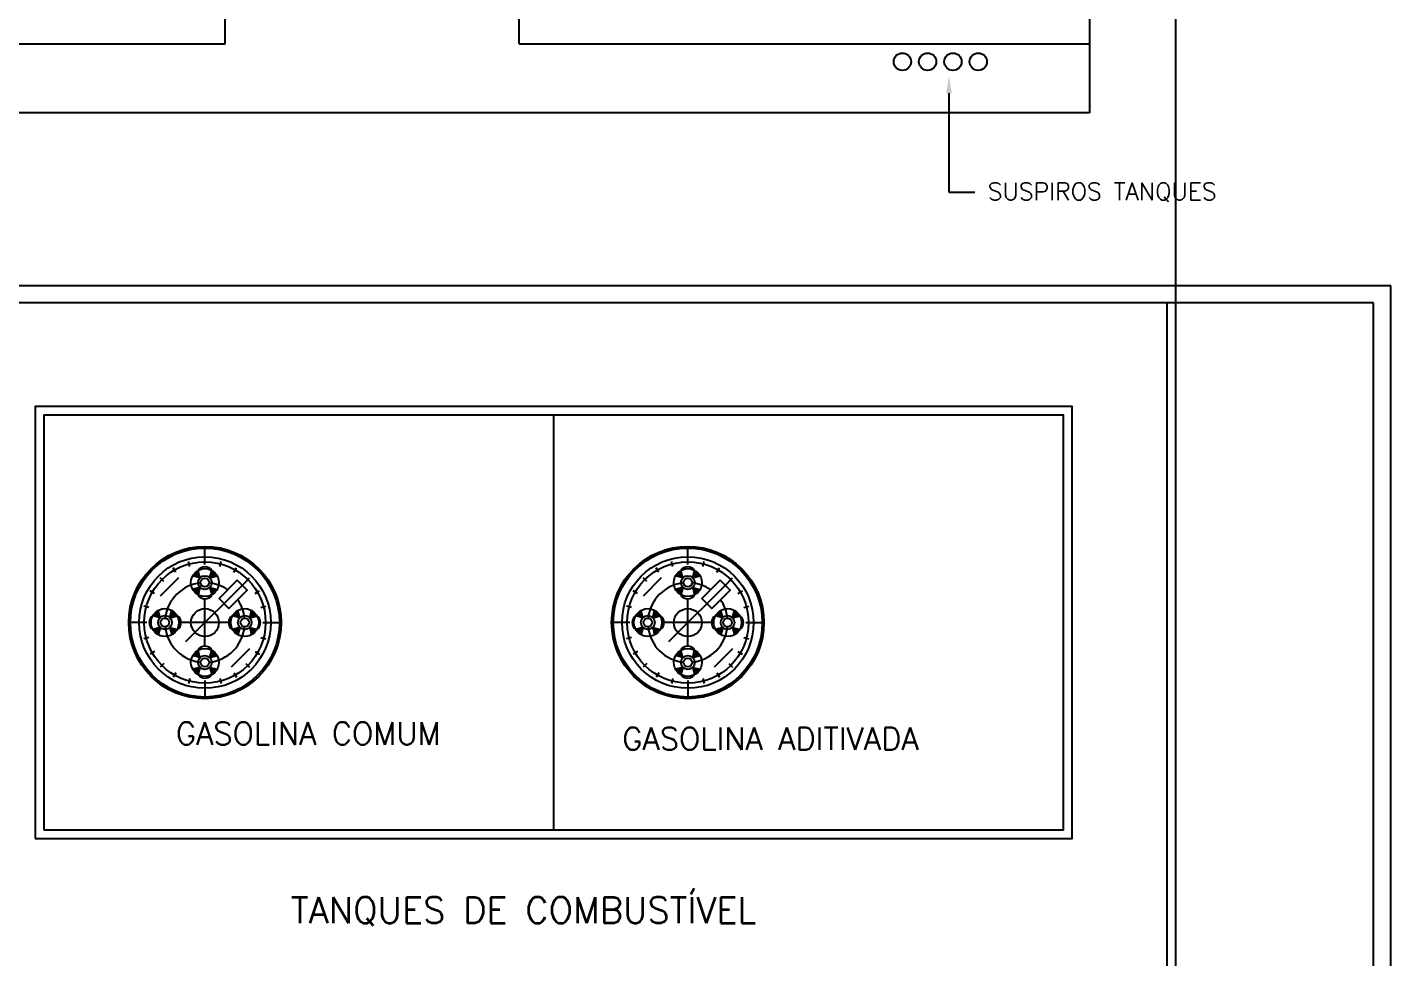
# Model space of a CAD drawing. Header units: millimetres. Extents: x 1111 to 1959, y -391 to -319.
# Drawn here: x 1556.54 to 1567.19, y -383.31 to -376.04 of the extents above; entities that cross this region are included whole.
import ezdxf
from ezdxf import colors
from ezdxf.entities.mleader import LeaderData, LeaderLine
from ezdxf.math import Vec2, Vec3

# ---------------------------------------------------------------- set-up
doc = ezdxf.new("R2010")
doc.units = ezdxf.units.MM
for name, color, linetype in [('08', 8, 'Continuous'), ('AF', 5, 'Continuous'), ('CONEXAO_ESGOTO', 6, 'Continuous')]:
    doc.layers.add(name, color=color, linetype=linetype)
doc.styles.add('ROMANS', font='romans')
doc.styles.add('Romans_Anot', font='romans.shx')

msp = doc.modelspace()

# ---------------------------------------------------------------- linework, layer by layer
at = {"layer": '08'}
for p, q in [((1565.516, -378.196), (1565.516, -351.938)), ((1564.841, -366.586), (1564.841, -376.171)), ((1558.091, -376.171), (1558.091, -375.833)), ((1560.386, -376.171), (1560.386, -375.833)), ((1554.986, -376.171), (1558.091, -376.171)), ((1560.386, -376.171), (1564.841, -376.171)), ((1565.448, -378.196), (1551.754, -378.196)), ((1565.448, -387.646), (1565.448, -378.196)), ((1565.516, -387.713), (1565.516, -378.196)), ((1560.656, -379.073), (1560.656, -382.313)), ((1557.932, -380.239), (1557.932, -380.111)), ((1557.932, -380.239), (1557.932, -380.199)), ((1561.704, -380.239), (1561.704, -380.111)), ((1561.704, -380.239), (1561.704, -380.199)), ((1557.705, -380.3), (1557.685, -380.265)), ((1557.814, -380.255), (1557.804, -380.216)), ((1557.893, -380.343), (1557.878, -380.286)), ((1557.97, -380.343), (1557.985, -380.286)), ((1558.049, -380.255), (1558.059, -380.216)), ((1558.158, -380.3), (1558.179, -380.265)), ((1561.477, -380.3), (1561.456, -380.265)), ((1561.586, -380.255), (1561.576, -380.216)), ((1561.665, -380.343), (1561.65, -380.286)), ((1561.742, -380.343), (1561.757, -380.286)), ((1561.821, -380.255), (1561.831, -380.216)), ((1561.93, -380.3), (1561.951, -380.265)), ((1557.611, -380.372), (1557.582, -380.344)), ((1557.725, -380.344), (1557.582, -380.487)), ((1557.783, -380.842), (1558.267, -380.358)), ((1557.893, -380.343), (1557.836, -380.328)), ((1557.893, -380.419), (1557.836, -380.435)), ((1557.893, -380.419), (1557.878, -380.477)), ((1557.97, -380.343), (1558.027, -380.328)), ((1557.97, -380.419), (1558.027, -380.435)), ((1557.97, -380.419), (1557.985, -380.477)), ((1558.252, -380.372), (1558.281, -380.344)), ((1561.383, -380.372), (1561.354, -380.344)), ((1561.497, -380.344), (1561.354, -380.487)), ((1561.555, -380.842), (1562.039, -380.358)), ((1561.665, -380.343), (1561.608, -380.328)), ((1561.665, -380.419), (1561.608, -380.435)), ((1561.665, -380.419), (1561.65, -380.477)), ((1561.742, -380.343), (1561.799, -380.328)), ((1561.742, -380.419), (1561.799, -380.435)), ((1561.742, -380.419), (1561.757, -380.477)), ((1562.024, -380.372), (1562.053, -380.344)), ((1557.539, -380.466), (1557.504, -380.446)), ((1557.932, -380.878), (1557.932, -380.508)), ((1558.324, -380.466), (1558.359, -380.446)), ((1561.311, -380.466), (1561.276, -380.446)), ((1561.704, -380.878), (1561.704, -380.508)), ((1562.096, -380.466), (1562.131, -380.446)), ((1557.493, -380.576), (1557.454, -380.565)), ((1557.582, -380.655), (1557.524, -380.64)), ((1557.582, -380.655), (1557.566, -380.598)), ((1557.658, -380.655), (1557.673, -380.598)), ((1557.658, -380.655), (1557.715, -380.64)), ((1558.205, -380.655), (1558.148, -380.64)), ((1558.205, -380.655), (1558.19, -380.598)), ((1558.282, -380.655), (1558.297, -380.598)), ((1558.282, -380.655), (1558.339, -380.64)), ((1558.37, -380.576), (1558.409, -380.565)), ((1561.265, -380.576), (1561.226, -380.565)), ((1561.354, -380.655), (1561.296, -380.64)), ((1561.354, -380.655), (1561.338, -380.598)), ((1561.43, -380.655), (1561.445, -380.598)), ((1561.43, -380.655), (1561.487, -380.64)), ((1561.977, -380.655), (1561.92, -380.64)), ((1561.977, -380.655), (1561.962, -380.598)), ((1562.054, -380.655), (1562.069, -380.598)), ((1562.054, -380.655), (1562.111, -380.64)), ((1562.142, -380.576), (1562.181, -380.565)), ((1557.478, -380.693), (1557.35, -380.693)), ((1557.478, -380.693), (1557.437, -380.693)), ((1557.582, -380.731), (1557.524, -380.747)), ((1557.582, -380.731), (1557.566, -380.788)), ((1557.658, -380.731), (1557.715, -380.747)), ((1557.658, -380.731), (1557.673, -380.788)), ((1558.117, -380.693), (1557.746, -380.693)), ((1558.205, -380.731), (1558.148, -380.747)), ((1558.205, -380.731), (1558.19, -380.788)), ((1558.282, -380.731), (1558.339, -380.747)), ((1558.282, -380.731), (1558.297, -380.788)), ((1558.385, -380.693), (1558.426, -380.693)), ((1558.385, -380.693), (1558.513, -380.693)), ((1561.25, -380.693), (1561.122, -380.693)), ((1561.25, -380.693), (1561.209, -380.693)), ((1561.354, -380.731), (1561.296, -380.747)), ((1561.354, -380.731), (1561.338, -380.788)), ((1561.43, -380.731), (1561.487, -380.747)), ((1561.43, -380.731), (1561.445, -380.788)), ((1561.889, -380.693), (1561.518, -380.693)), ((1561.977, -380.731), (1561.92, -380.747)), ((1561.977, -380.731), (1561.962, -380.788)), ((1562.054, -380.731), (1562.111, -380.747)), ((1562.054, -380.731), (1562.069, -380.788)), ((1562.157, -380.693), (1562.198, -380.693)), ((1562.157, -380.693), (1562.285, -380.693)), ((1557.493, -380.81), (1557.454, -380.821)), ((1558.37, -380.81), (1558.409, -380.821)), ((1561.265, -380.81), (1561.226, -380.821)), ((1562.142, -380.81), (1562.181, -380.821)), ((1557.539, -380.92), (1557.504, -380.94)), ((1557.893, -380.967), (1557.836, -380.951)), ((1557.893, -380.967), (1557.878, -380.91)), ((1557.97, -380.967), (1557.985, -380.91)), ((1557.97, -380.967), (1558.027, -380.951)), ((1558.281, -380.899), (1558.138, -381.042)), ((1558.324, -380.92), (1558.359, -380.94)), ((1561.311, -380.92), (1561.276, -380.94)), ((1561.665, -380.967), (1561.608, -380.951)), ((1561.665, -380.967), (1561.65, -380.91)), ((1561.742, -380.967), (1561.757, -380.91)), ((1561.742, -380.967), (1561.799, -380.951)), ((1562.053, -380.899), (1561.91, -381.042)), ((1562.096, -380.92), (1562.131, -380.94)), ((1557.611, -381.014), (1557.582, -381.042)), ((1557.893, -381.043), (1557.836, -381.058)), ((1557.893, -381.043), (1557.878, -381.1)), ((1557.97, -381.043), (1558.027, -381.058)), ((1557.97, -381.043), (1557.985, -381.1)), ((1558.252, -381.014), (1558.281, -381.042)), ((1561.383, -381.014), (1561.354, -381.042)), ((1561.665, -381.043), (1561.608, -381.058)), ((1561.665, -381.043), (1561.65, -381.1)), ((1561.742, -381.043), (1561.799, -381.058)), ((1561.742, -381.043), (1561.757, -381.1)), ((1562.024, -381.014), (1562.053, -381.042)), ((1557.705, -381.086), (1557.685, -381.121)), ((1557.814, -381.131), (1557.804, -381.17)), ((1557.932, -381.147), (1557.932, -381.187)), ((1557.932, -381.147), (1557.932, -381.275)), ((1558.049, -381.131), (1558.059, -381.17)), ((1558.158, -381.086), (1558.179, -381.121)), ((1561.477, -381.086), (1561.456, -381.121)), ((1561.586, -381.131), (1561.576, -381.17)), ((1561.704, -381.147), (1561.704, -381.187)), ((1561.704, -381.147), (1561.704, -381.275)), ((1561.821, -381.131), (1561.831, -381.17)), ((1561.93, -381.086), (1561.951, -381.121))]:
    msp.add_line(p, q, dxfattribs=at)
at = {"layer": '08', "ltscale": 0.7}
for p, q in [((1564.841, -376.171), (1564.841, -376.711)), ((1564.841, -376.711), (1554.446, -376.711))]:
    msp.add_line(p, q, dxfattribs=at)
at = {"layer": '08'}
for points in [[(1556.606, -382.381), (1564.706, -382.381), (1564.706, -379.006), (1556.606, -379.006)], [(1556.673, -382.313), (1564.638, -382.313), (1564.638, -379.073), (1556.673, -379.073)], [(1558.185, -380.363), (1558.042, -380.506), (1558.119, -380.582), (1558.262, -380.439)], [(1561.957, -380.363), (1561.814, -380.506), (1561.891, -380.582), (1562.034, -380.439)]]:
    msp.add_lwpolyline(points, close=True, dxfattribs=at)
for centre, radius in [((1563.38, -376.311), 0.0675), ((1563.577, -376.311), 0.0675), ((1563.775, -376.311), 0.0675), ((1563.973, -376.311), 0.0675), ((1557.932, -380.693), 0.595), ((1561.704, -380.693), 0.595), ((1557.932, -380.693), 0.582), ((1557.932, -380.693), 0.514), ((1561.704, -380.693), 0.582), ((1561.704, -380.693), 0.514), ((1557.932, -380.693), 0.474), ((1557.932, -380.381), 0.109), ((1561.704, -380.693), 0.474), ((1561.704, -380.381), 0.109), ((1557.932, -380.381), 0.054), ((1557.932, -380.381), 0.0338), ((1561.704, -380.381), 0.054), ((1561.704, -380.381), 0.0338), ((1557.62, -380.693), 0.109), ((1557.62, -380.693), 0.054), ((1557.932, -380.693), 0.109), ((1558.243, -380.693), 0.109), ((1558.243, -380.693), 0.054), ((1561.392, -380.693), 0.109), ((1561.392, -380.693), 0.054), ((1561.704, -380.693), 0.109), ((1562.015, -380.693), 0.109), ((1562.015, -380.693), 0.054), ((1557.62, -380.693), 0.0338), ((1558.243, -380.693), 0.0338), ((1561.392, -380.693), 0.0338), ((1562.015, -380.693), 0.0338), ((1557.932, -381.005), 0.109), ((1557.932, -381.005), 0.054), ((1561.704, -381.005), 0.109), ((1561.704, -381.005), 0.054), ((1557.932, -381.005), 0.0338), ((1561.704, -381.005), 0.0338)]:
    msp.add_circle(centre, radius, dxfattribs=at)
for centre, radius, start, end in [((1557.932, -380.324), 0.0658, 35.6231, 144.3769), ((1561.704, -380.324), 0.0658, 35.6231, 144.3769), ((1557.932, -380.693), 0.312, 96.2039, 173.7961), ((1557.932, -380.693), 0.312, 54.9716, 83.7961), ((1561.704, -380.693), 0.312, 96.2039, 173.7961), ((1561.704, -380.693), 0.312, 54.9716, 83.7961), ((1557.932, -380.442), 0.0658, 215.6231, 324.3769), ((1557.932, -380.693), 0.312, 6.2039, 35.0284), ((1561.704, -380.442), 0.0658, 215.6231, 324.3769), ((1561.704, -380.693), 0.312, 6.2039, 35.0284), ((1557.563, -380.693), 0.0658, 125.6231, 234.3769), ((1557.68, -380.693), 0.0658, 305.6231, 54.3769), ((1558.183, -380.693), 0.0658, 125.6231, 234.3769), ((1558.3, -380.693), 0.0658, 305.6231, 54.3769), ((1561.335, -380.693), 0.0658, 125.6231, 234.3769), ((1561.452, -380.693), 0.0658, 305.6231, 54.3769), ((1561.955, -380.693), 0.0658, 125.6231, 234.3769), ((1562.072, -380.693), 0.0658, 305.6231, 54.3769), ((1557.932, -380.693), 0.312, 186.2039, 263.7961), ((1557.932, -380.693), 0.312, 276.2039, 353.7961), ((1561.704, -380.693), 0.312, 186.2039, 263.7961), ((1561.704, -380.693), 0.312, 276.2039, 353.7961), ((1557.932, -380.944), 0.0658, 35.6231, 144.3769), ((1561.704, -380.944), 0.0658, 35.6231, 144.3769), ((1557.932, -381.062), 0.0658, 215.6231, 324.3769), ((1561.704, -381.062), 0.0658, 215.6231, 324.3769)]:
    msp.add_arc(centre, radius, start, end, dxfattribs=at)
for points in [[(1557.836, -380.328), (1557.878, -380.286), (1557.893, -380.343), (1557.878, -380.286)], [(1557.836, -380.328), (1557.854, -380.304), (1557.857, -380.307), (1557.854, -380.304)], [(1557.844, -380.315), (1557.836, -380.328), (1557.845, -380.316), (1557.836, -380.328)], [(1557.844, -380.315), (1557.845, -380.316), (1557.854, -380.304), (1557.845, -380.316)], [(1557.854, -380.304), (1557.857, -380.307), (1557.878, -380.286), (1557.857, -380.307)], [(1557.866, -380.294), (1557.866, -380.295), (1557.854, -380.304), (1557.866, -380.295)], [(1557.866, -380.294), (1557.878, -380.286), (1557.866, -380.295), (1557.878, -380.286)], [(1557.985, -380.286), (1558.027, -380.328), (1557.97, -380.343), (1558.027, -380.328)], [(1557.985, -380.286), (1558.009, -380.304), (1558.006, -380.307), (1558.009, -380.304)], [(1557.998, -380.294), (1557.985, -380.286), (1557.997, -380.295), (1557.985, -380.286)], [(1557.998, -380.294), (1557.997, -380.295), (1558.009, -380.304), (1557.997, -380.295)], [(1558.009, -380.304), (1558.006, -380.307), (1558.027, -380.328), (1558.006, -380.307)], [(1558.019, -380.315), (1558.018, -380.316), (1558.009, -380.304), (1558.018, -380.316)], [(1558.019, -380.315), (1558.027, -380.328), (1558.018, -380.316), (1558.027, -380.328)], [(1561.608, -380.328), (1561.65, -380.286), (1561.665, -380.343), (1561.65, -380.286)], [(1561.608, -380.328), (1561.626, -380.304), (1561.629, -380.307), (1561.626, -380.304)], [(1561.616, -380.315), (1561.608, -380.328), (1561.617, -380.316), (1561.608, -380.328)], [(1561.616, -380.315), (1561.617, -380.316), (1561.626, -380.304), (1561.617, -380.316)], [(1561.626, -380.304), (1561.629, -380.307), (1561.65, -380.286), (1561.629, -380.307)], [(1561.638, -380.294), (1561.638, -380.295), (1561.626, -380.304), (1561.638, -380.295)], [(1561.638, -380.294), (1561.65, -380.286), (1561.638, -380.295), (1561.65, -380.286)], [(1561.757, -380.286), (1561.799, -380.328), (1561.742, -380.343), (1561.799, -380.328)], [(1561.757, -380.286), (1561.781, -380.304), (1561.778, -380.307), (1561.781, -380.304)], [(1561.769, -380.294), (1561.757, -380.286), (1561.769, -380.295), (1561.757, -380.286)], [(1561.769, -380.294), (1561.769, -380.295), (1561.781, -380.304), (1561.769, -380.295)], [(1561.781, -380.304), (1561.778, -380.307), (1561.799, -380.328), (1561.778, -380.307)], [(1561.791, -380.315), (1561.79, -380.316), (1561.781, -380.304), (1561.79, -380.316)], [(1561.791, -380.315), (1561.799, -380.328), (1561.79, -380.316), (1561.799, -380.328)], [(1557.878, -380.477), (1557.836, -380.435), (1557.893, -380.419), (1557.836, -380.435)], [(1558.027, -380.435), (1557.985, -380.477), (1557.97, -380.419), (1557.985, -380.477)], [(1561.65, -380.477), (1561.608, -380.435), (1561.665, -380.419), (1561.608, -380.435)], [(1561.799, -380.435), (1561.757, -380.477), (1561.742, -380.419), (1561.757, -380.477)], [(1557.854, -380.458), (1557.857, -380.456), (1557.836, -380.435), (1557.857, -380.456)], [(1557.844, -380.447), (1557.836, -380.435), (1557.845, -380.446), (1557.836, -380.435)], [(1557.844, -380.447), (1557.845, -380.446), (1557.854, -380.458), (1557.845, -380.446)], [(1557.878, -380.477), (1557.854, -380.458), (1557.857, -380.456), (1557.854, -380.458)], [(1557.866, -380.468), (1557.866, -380.467), (1557.854, -380.458), (1557.866, -380.467)], [(1557.866, -380.468), (1557.878, -380.477), (1557.866, -380.467), (1557.878, -380.477)], [(1558.009, -380.458), (1558.006, -380.456), (1557.985, -380.477), (1558.006, -380.456)], [(1557.998, -380.468), (1557.985, -380.477), (1557.997, -380.467), (1557.985, -380.477)], [(1557.998, -380.468), (1557.997, -380.467), (1558.009, -380.458), (1557.997, -380.467)], [(1558.027, -380.435), (1558.009, -380.458), (1558.006, -380.456), (1558.009, -380.458)], [(1558.019, -380.447), (1558.018, -380.446), (1558.009, -380.458), (1558.018, -380.446)], [(1558.019, -380.447), (1558.027, -380.435), (1558.018, -380.446), (1558.027, -380.435)], [(1561.626, -380.458), (1561.629, -380.456), (1561.608, -380.435), (1561.629, -380.456)], [(1561.616, -380.447), (1561.608, -380.435), (1561.617, -380.446), (1561.608, -380.435)], [(1561.616, -380.447), (1561.617, -380.446), (1561.626, -380.458), (1561.617, -380.446)], [(1561.65, -380.477), (1561.626, -380.458), (1561.629, -380.456), (1561.626, -380.458)], [(1561.638, -380.468), (1561.638, -380.467), (1561.626, -380.458), (1561.638, -380.467)], [(1561.638, -380.468), (1561.65, -380.477), (1561.638, -380.467), (1561.65, -380.477)], [(1561.781, -380.458), (1561.778, -380.456), (1561.757, -380.477), (1561.778, -380.456)], [(1561.769, -380.468), (1561.757, -380.477), (1561.769, -380.467), (1561.757, -380.477)], [(1561.769, -380.468), (1561.769, -380.467), (1561.781, -380.458), (1561.769, -380.467)], [(1561.799, -380.435), (1561.781, -380.458), (1561.778, -380.456), (1561.781, -380.458)], [(1561.791, -380.447), (1561.79, -380.446), (1561.781, -380.458), (1561.79, -380.446)], [(1561.791, -380.447), (1561.799, -380.435), (1561.79, -380.446), (1561.799, -380.435)], [(1557.524, -380.64), (1557.566, -380.598), (1557.582, -380.655), (1557.566, -380.598)], [(1557.524, -380.64), (1557.542, -380.616), (1557.545, -380.619), (1557.542, -380.616)], [(1557.533, -380.627), (1557.524, -380.64), (1557.534, -380.628), (1557.524, -380.64)], [(1557.533, -380.627), (1557.534, -380.628), (1557.542, -380.616), (1557.534, -380.628)], [(1557.542, -380.616), (1557.545, -380.619), (1557.566, -380.598), (1557.545, -380.619)], [(1557.554, -380.606), (1557.555, -380.607), (1557.542, -380.616), (1557.555, -380.607)], [(1557.554, -380.606), (1557.566, -380.598), (1557.555, -380.607), (1557.566, -380.598)], [(1557.673, -380.598), (1557.715, -380.64), (1557.658, -380.655), (1557.715, -380.64)], [(1557.673, -380.598), (1557.697, -380.616), (1557.694, -380.619), (1557.697, -380.616)], [(1557.686, -380.606), (1557.673, -380.598), (1557.685, -380.607), (1557.673, -380.598)], [(1557.686, -380.606), (1557.685, -380.607), (1557.697, -380.616), (1557.685, -380.607)], [(1557.697, -380.616), (1557.694, -380.619), (1557.715, -380.64), (1557.694, -380.619)], [(1557.707, -380.627), (1557.706, -380.628), (1557.697, -380.616), (1557.706, -380.628)], [(1557.707, -380.627), (1557.715, -380.64), (1557.706, -380.628), (1557.715, -380.64)], [(1558.148, -380.64), (1558.19, -380.598), (1558.205, -380.655), (1558.19, -380.598)], [(1558.148, -380.64), (1558.166, -380.616), (1558.169, -380.619), (1558.166, -380.616)], [(1558.156, -380.627), (1558.148, -380.64), (1558.157, -380.628), (1558.148, -380.64)], [(1558.156, -380.627), (1558.157, -380.628), (1558.166, -380.616), (1558.157, -380.628)], [(1558.166, -380.616), (1558.169, -380.619), (1558.19, -380.598), (1558.169, -380.619)], [(1558.177, -380.606), (1558.178, -380.607), (1558.166, -380.616), (1558.178, -380.607)], [(1558.177, -380.606), (1558.19, -380.598), (1558.178, -380.607), (1558.19, -380.598)], [(1558.297, -380.598), (1558.339, -380.64), (1558.282, -380.655), (1558.339, -380.64)], [(1558.297, -380.598), (1558.321, -380.616), (1558.318, -380.619), (1558.321, -380.616)], [(1558.309, -380.606), (1558.297, -380.598), (1558.309, -380.607), (1558.297, -380.598)], [(1558.309, -380.606), (1558.309, -380.607), (1558.321, -380.616), (1558.309, -380.607)], [(1558.321, -380.616), (1558.318, -380.619), (1558.339, -380.64), (1558.318, -380.619)], [(1558.331, -380.627), (1558.33, -380.628), (1558.321, -380.616), (1558.33, -380.628)], [(1558.331, -380.627), (1558.339, -380.64), (1558.33, -380.628), (1558.339, -380.64)], [(1561.296, -380.64), (1561.338, -380.598), (1561.354, -380.655), (1561.338, -380.598)], [(1561.296, -380.64), (1561.314, -380.616), (1561.317, -380.619), (1561.314, -380.616)], [(1561.304, -380.627), (1561.296, -380.64), (1561.305, -380.628), (1561.296, -380.64)], [(1561.304, -380.627), (1561.305, -380.628), (1561.314, -380.616), (1561.305, -380.628)], [(1561.314, -380.616), (1561.317, -380.619), (1561.338, -380.598), (1561.317, -380.619)], [(1561.326, -380.606), (1561.326, -380.607), (1561.314, -380.616), (1561.326, -380.607)], [(1561.326, -380.606), (1561.338, -380.598), (1561.326, -380.607), (1561.338, -380.598)], [(1561.445, -380.598), (1561.487, -380.64), (1561.43, -380.655), (1561.487, -380.64)], [(1561.445, -380.598), (1561.469, -380.616), (1561.466, -380.619), (1561.469, -380.616)], [(1561.458, -380.606), (1561.445, -380.598), (1561.457, -380.607), (1561.445, -380.598)], [(1561.458, -380.606), (1561.457, -380.607), (1561.469, -380.616), (1561.457, -380.607)], [(1561.469, -380.616), (1561.466, -380.619), (1561.487, -380.64), (1561.466, -380.619)], [(1561.479, -380.627), (1561.478, -380.628), (1561.469, -380.616), (1561.478, -380.628)], [(1561.479, -380.627), (1561.487, -380.64), (1561.478, -380.628), (1561.487, -380.64)], [(1561.92, -380.64), (1561.962, -380.598), (1561.977, -380.655), (1561.962, -380.598)], [(1561.92, -380.64), (1561.938, -380.616), (1561.941, -380.619), (1561.938, -380.616)], [(1561.928, -380.627), (1561.92, -380.64), (1561.929, -380.628), (1561.92, -380.64)], [(1561.928, -380.627), (1561.929, -380.628), (1561.938, -380.616), (1561.929, -380.628)], [(1561.938, -380.616), (1561.941, -380.619), (1561.962, -380.598), (1561.941, -380.619)], [(1561.949, -380.606), (1561.95, -380.607), (1561.938, -380.616), (1561.95, -380.607)], [(1561.949, -380.606), (1561.962, -380.598), (1561.95, -380.607), (1561.962, -380.598)], [(1562.069, -380.598), (1562.111, -380.64), (1562.054, -380.655), (1562.111, -380.64)], [(1562.069, -380.598), (1562.093, -380.616), (1562.09, -380.619), (1562.093, -380.616)], [(1562.081, -380.606), (1562.069, -380.598), (1562.081, -380.607), (1562.069, -380.598)], [(1562.081, -380.606), (1562.081, -380.607), (1562.093, -380.616), (1562.081, -380.607)], [(1562.093, -380.616), (1562.09, -380.619), (1562.111, -380.64), (1562.09, -380.619)], [(1562.103, -380.627), (1562.102, -380.628), (1562.093, -380.616), (1562.102, -380.628)], [(1562.103, -380.627), (1562.111, -380.64), (1562.102, -380.628), (1562.111, -380.64)], [(1557.566, -380.788), (1557.524, -380.747), (1557.582, -380.731), (1557.524, -380.747)], [(1557.542, -380.77), (1557.545, -380.767), (1557.524, -380.747), (1557.545, -380.767)], [(1557.533, -380.759), (1557.524, -380.747), (1557.534, -380.758), (1557.524, -380.747)], [(1557.715, -380.747), (1557.673, -380.788), (1557.658, -380.731), (1557.673, -380.788)], [(1557.715, -380.747), (1557.697, -380.77), (1557.694, -380.767), (1557.697, -380.77)], [(1557.707, -380.759), (1557.715, -380.747), (1557.706, -380.758), (1557.715, -380.747)], [(1558.19, -380.788), (1558.148, -380.747), (1558.205, -380.731), (1558.148, -380.747)], [(1558.166, -380.77), (1558.169, -380.767), (1558.148, -380.747), (1558.169, -380.767)], [(1558.156, -380.759), (1558.148, -380.747), (1558.157, -380.758), (1558.148, -380.747)], [(1558.339, -380.747), (1558.297, -380.788), (1558.282, -380.731), (1558.297, -380.788)], [(1558.339, -380.747), (1558.321, -380.77), (1558.318, -380.767), (1558.321, -380.77)], [(1558.331, -380.759), (1558.339, -380.747), (1558.33, -380.758), (1558.339, -380.747)], [(1561.338, -380.788), (1561.296, -380.747), (1561.354, -380.731), (1561.296, -380.747)], [(1561.314, -380.77), (1561.317, -380.767), (1561.296, -380.747), (1561.317, -380.767)], [(1561.304, -380.759), (1561.296, -380.747), (1561.305, -380.758), (1561.296, -380.747)], [(1561.487, -380.747), (1561.445, -380.788), (1561.43, -380.731), (1561.445, -380.788)], [(1561.487, -380.747), (1561.469, -380.77), (1561.466, -380.767), (1561.469, -380.77)], [(1561.479, -380.759), (1561.487, -380.747), (1561.478, -380.758), (1561.487, -380.747)], [(1561.962, -380.788), (1561.92, -380.747), (1561.977, -380.731), (1561.92, -380.747)], [(1561.938, -380.77), (1561.941, -380.767), (1561.92, -380.747), (1561.941, -380.767)], [(1561.928, -380.759), (1561.92, -380.747), (1561.929, -380.758), (1561.92, -380.747)], [(1562.111, -380.747), (1562.069, -380.788), (1562.054, -380.731), (1562.069, -380.788)], [(1562.111, -380.747), (1562.093, -380.77), (1562.09, -380.767), (1562.093, -380.77)], [(1562.103, -380.759), (1562.111, -380.747), (1562.102, -380.758), (1562.111, -380.747)], [(1557.533, -380.759), (1557.534, -380.758), (1557.542, -380.77), (1557.534, -380.758)], [(1557.566, -380.788), (1557.542, -380.77), (1557.545, -380.767), (1557.542, -380.77)], [(1557.554, -380.78), (1557.555, -380.779), (1557.542, -380.77), (1557.555, -380.779)], [(1557.554, -380.78), (1557.566, -380.788), (1557.555, -380.779), (1557.566, -380.788)], [(1557.697, -380.77), (1557.694, -380.767), (1557.673, -380.788), (1557.694, -380.767)], [(1557.686, -380.78), (1557.673, -380.788), (1557.685, -380.779), (1557.673, -380.788)], [(1557.686, -380.78), (1557.685, -380.779), (1557.697, -380.77), (1557.685, -380.779)], [(1557.707, -380.759), (1557.706, -380.758), (1557.697, -380.77), (1557.706, -380.758)], [(1558.156, -380.759), (1558.157, -380.758), (1558.166, -380.77), (1558.157, -380.758)], [(1558.19, -380.788), (1558.166, -380.77), (1558.169, -380.767), (1558.166, -380.77)], [(1558.177, -380.78), (1558.178, -380.779), (1558.166, -380.77), (1558.178, -380.779)], [(1558.177, -380.78), (1558.19, -380.788), (1558.178, -380.779), (1558.19, -380.788)], [(1558.321, -380.77), (1558.318, -380.767), (1558.297, -380.788), (1558.318, -380.767)], [(1558.309, -380.78), (1558.297, -380.788), (1558.309, -380.779), (1558.297, -380.788)], [(1558.309, -380.78), (1558.309, -380.779), (1558.321, -380.77), (1558.309, -380.779)], [(1558.331, -380.759), (1558.33, -380.758), (1558.321, -380.77), (1558.33, -380.758)], [(1561.304, -380.759), (1561.305, -380.758), (1561.314, -380.77), (1561.305, -380.758)], [(1561.338, -380.788), (1561.314, -380.77), (1561.317, -380.767), (1561.314, -380.77)], [(1561.326, -380.78), (1561.326, -380.779), (1561.314, -380.77), (1561.326, -380.779)], [(1561.326, -380.78), (1561.338, -380.788), (1561.326, -380.779), (1561.338, -380.788)], [(1561.469, -380.77), (1561.466, -380.767), (1561.445, -380.788), (1561.466, -380.767)], [(1561.458, -380.78), (1561.445, -380.788), (1561.457, -380.779), (1561.445, -380.788)], [(1561.458, -380.78), (1561.457, -380.779), (1561.469, -380.77), (1561.457, -380.779)], [(1561.479, -380.759), (1561.478, -380.758), (1561.469, -380.77), (1561.478, -380.758)], [(1561.928, -380.759), (1561.929, -380.758), (1561.938, -380.77), (1561.929, -380.758)], [(1561.962, -380.788), (1561.938, -380.77), (1561.941, -380.767), (1561.938, -380.77)], [(1561.949, -380.78), (1561.95, -380.779), (1561.938, -380.77), (1561.95, -380.779)], [(1561.949, -380.78), (1561.962, -380.788), (1561.95, -380.779), (1561.962, -380.788)], [(1562.093, -380.77), (1562.09, -380.767), (1562.069, -380.788), (1562.09, -380.767)], [(1562.081, -380.78), (1562.069, -380.788), (1562.081, -380.779), (1562.069, -380.788)], [(1562.081, -380.78), (1562.081, -380.779), (1562.093, -380.77), (1562.081, -380.779)], [(1562.103, -380.759), (1562.102, -380.758), (1562.093, -380.77), (1562.102, -380.758)], [(1557.836, -380.951), (1557.878, -380.91), (1557.893, -380.967), (1557.878, -380.91)], [(1557.836, -380.951), (1557.854, -380.928), (1557.857, -380.93), (1557.854, -380.928)], [(1557.844, -380.939), (1557.836, -380.951), (1557.845, -380.94), (1557.836, -380.951)], [(1557.844, -380.939), (1557.845, -380.94), (1557.854, -380.928), (1557.845, -380.94)], [(1557.854, -380.928), (1557.857, -380.93), (1557.878, -380.91), (1557.857, -380.93)], [(1557.866, -380.918), (1557.866, -380.919), (1557.854, -380.928), (1557.866, -380.919)], [(1557.866, -380.918), (1557.878, -380.91), (1557.866, -380.919), (1557.878, -380.91)], [(1557.985, -380.91), (1558.027, -380.951), (1557.97, -380.967), (1558.027, -380.951)], [(1557.985, -380.91), (1558.009, -380.928), (1558.006, -380.93), (1558.009, -380.928)], [(1557.998, -380.918), (1557.985, -380.91), (1557.997, -380.919), (1557.985, -380.91)], [(1557.998, -380.918), (1557.997, -380.919), (1558.009, -380.928), (1557.997, -380.919)], [(1558.009, -380.928), (1558.006, -380.93), (1558.027, -380.951), (1558.006, -380.93)], [(1558.019, -380.939), (1558.018, -380.94), (1558.009, -380.928), (1558.018, -380.94)], [(1558.019, -380.939), (1558.027, -380.951), (1558.018, -380.94), (1558.027, -380.951)], [(1561.608, -380.951), (1561.65, -380.91), (1561.665, -380.967), (1561.65, -380.91)], [(1561.608, -380.951), (1561.626, -380.928), (1561.629, -380.93), (1561.626, -380.928)], [(1561.616, -380.939), (1561.608, -380.951), (1561.617, -380.94), (1561.608, -380.951)], [(1561.616, -380.939), (1561.617, -380.94), (1561.626, -380.928), (1561.617, -380.94)], [(1561.626, -380.928), (1561.629, -380.93), (1561.65, -380.91), (1561.629, -380.93)], [(1561.638, -380.918), (1561.638, -380.919), (1561.626, -380.928), (1561.638, -380.919)], [(1561.638, -380.918), (1561.65, -380.91), (1561.638, -380.919), (1561.65, -380.91)], [(1561.757, -380.91), (1561.799, -380.951), (1561.742, -380.967), (1561.799, -380.951)], [(1561.757, -380.91), (1561.781, -380.928), (1561.778, -380.93), (1561.781, -380.928)], [(1561.769, -380.918), (1561.757, -380.91), (1561.769, -380.919), (1561.757, -380.91)], [(1561.769, -380.918), (1561.769, -380.919), (1561.781, -380.928), (1561.769, -380.919)], [(1561.781, -380.928), (1561.778, -380.93), (1561.799, -380.951), (1561.778, -380.93)], [(1561.791, -380.939), (1561.79, -380.94), (1561.781, -380.928), (1561.79, -380.94)], [(1561.791, -380.939), (1561.799, -380.951), (1561.79, -380.94), (1561.799, -380.951)], [(1557.878, -381.1), (1557.836, -381.058), (1557.893, -381.043), (1557.836, -381.058)], [(1557.854, -381.082), (1557.857, -381.079), (1557.836, -381.058), (1557.857, -381.079)], [(1557.844, -381.071), (1557.836, -381.058), (1557.845, -381.07), (1557.836, -381.058)], [(1558.027, -381.058), (1557.985, -381.1), (1557.97, -381.043), (1557.985, -381.1)], [(1558.027, -381.058), (1558.009, -381.082), (1558.006, -381.079), (1558.009, -381.082)], [(1558.019, -381.071), (1558.027, -381.058), (1558.018, -381.07), (1558.027, -381.058)], [(1561.65, -381.1), (1561.608, -381.058), (1561.665, -381.043), (1561.608, -381.058)], [(1561.626, -381.082), (1561.629, -381.079), (1561.608, -381.058), (1561.629, -381.079)], [(1561.616, -381.071), (1561.608, -381.058), (1561.617, -381.07), (1561.608, -381.058)], [(1561.799, -381.058), (1561.757, -381.1), (1561.742, -381.043), (1561.757, -381.1)], [(1561.799, -381.058), (1561.781, -381.082), (1561.778, -381.079), (1561.781, -381.082)], [(1561.791, -381.071), (1561.799, -381.058), (1561.79, -381.07), (1561.799, -381.058)], [(1557.844, -381.071), (1557.845, -381.07), (1557.854, -381.082), (1557.845, -381.07)], [(1557.878, -381.1), (1557.854, -381.082), (1557.857, -381.079), (1557.854, -381.082)], [(1557.866, -381.092), (1557.866, -381.091), (1557.854, -381.082), (1557.866, -381.091)], [(1557.866, -381.092), (1557.878, -381.1), (1557.866, -381.091), (1557.878, -381.1)], [(1558.009, -381.082), (1558.006, -381.079), (1557.985, -381.1), (1558.006, -381.079)], [(1557.998, -381.092), (1557.985, -381.1), (1557.997, -381.091), (1557.985, -381.1)], [(1557.998, -381.092), (1557.997, -381.091), (1558.009, -381.082), (1557.997, -381.091)], [(1558.019, -381.071), (1558.018, -381.07), (1558.009, -381.082), (1558.018, -381.07)], [(1561.616, -381.071), (1561.617, -381.07), (1561.626, -381.082), (1561.617, -381.07)], [(1561.65, -381.1), (1561.626, -381.082), (1561.629, -381.079), (1561.626, -381.082)], [(1561.638, -381.092), (1561.638, -381.091), (1561.626, -381.082), (1561.638, -381.091)], [(1561.638, -381.092), (1561.65, -381.1), (1561.638, -381.091), (1561.65, -381.1)], [(1561.781, -381.082), (1561.778, -381.079), (1561.757, -381.1), (1561.778, -381.079)], [(1561.769, -381.092), (1561.757, -381.1), (1561.769, -381.091), (1561.757, -381.1)], [(1561.769, -381.092), (1561.769, -381.091), (1561.781, -381.082), (1561.769, -381.091)], [(1561.791, -381.071), (1561.79, -381.07), (1561.781, -381.082), (1561.79, -381.07)]]:
    msp.add_solid(points, dxfattribs=at)
at = {"layer": 'AF'}
for p, q in [((1567.195, -378.061), (1551.13, -378.061)), ((1567.195, -388.861), (1567.195, -378.061)), ((1567.06, -378.196), (1551.13, -378.196)), ((1567.06, -388.726), (1567.06, -378.196))]:
    msp.add_line(p, q, dxfattribs=at)
at = {"layer": 'CONEXAO_ESGOTO'}
for points in [[(1557.889, -377.874, 0, 0, 0), (1557.484, -377.874, 0.219, 0, 0), (1556.998, -377.874, 0, 0, 0)], [(1566.642, -377.874, 0, 0, 0), (1566.237, -377.874, 0.219, 0, 0), (1565.751, -377.874, 0, 0, 0)], [(1566.899, -380.01, 0, 0, 0), (1566.899, -380.415, 0.219, 0, 0), (1566.899, -380.901, 0, 0, 0)]]:
    msp.add_lwpolyline(points, format="xyseb", dxfattribs=at)

# ---------------------------------------------------------------- texts
at = {"layer": '08', "char_height": 0.1755, "attachment_point": 1, "style": 'ROMANS'}
for s, insert in [('GASOLINA COMUM', (1557.705, -381.472)), ('GASOLINA ADITIVADA', (1561.192, -381.513))]:
    msp.add_mtext(s, dxfattribs=dict(at, insert=insert))
at = {"layer": '08', "insert": (1560.421, -382.949), "char_height": 0.2025, "width": 3.81111, "attachment_point": 5, "style": 'ROMANS'}
msp.add_mtext('TANQUES DE COMBUSTÍVEL', dxfattribs=at)

# ---------------------------------------------------------------- leaders
at = {"layer": '08'}
ml = msp.add_multileader_mtext('Standard', dxfattribs=at)
ml.set_content('SUSPIROS TANQUES', color=2, style='Romans_Anot')
ml.set_leader_properties(color=256, linetype='ByLayer', lineweight=-1)
ml.build(insert=Vec2(0, 0))
ml.multileader.update_dxf_attribs({"dogleg_length": 0.3, "arrow_head_size": 0.135, "scale": 0.5})
ctx = ml.context
ctx.base_point, ctx.scale, ctx.char_height, ctx.arrow_head_size, ctx.landing_gap_size, ctx.plane_origin = Vec3(1563.946, -377.331), 0.5, 0.135, 0.135, 0.101, Vec3(1563.744, -378.206)
notes = []
notes.append((ctx, [(0, (1, 1, 0), (1563.744, -377.331), (1, 0), 0.203, [(0, [(1563.744, -376.422)], 0, [])])]))
ctx.mtext.insert, ctx.mtext.flow_direction = Vec3(1564.047, -377.257), 5
for ctx, leaders in notes:
    for number, flags, end, landing, length, lines in leaders:
        leader = LeaderData()
        leader.index, (leader.has_last_leader_line, leader.has_dogleg_vector, leader.attachment_direction) = number, flags
        leader.last_leader_point, leader.dogleg_vector, leader.dogleg_length = Vec3(end), Vec3(landing), length
        for number, points, colour, breaks in lines:
            line = LeaderLine()
            line.index, line.vertices, line.color, line.breaks = number, Vec3.list(points), colors.encode_raw_color(colour), breaks
            leader.lines.append(line)
        ctx.leaders.append(leader)

doc.saveas('drawing.dxf')
